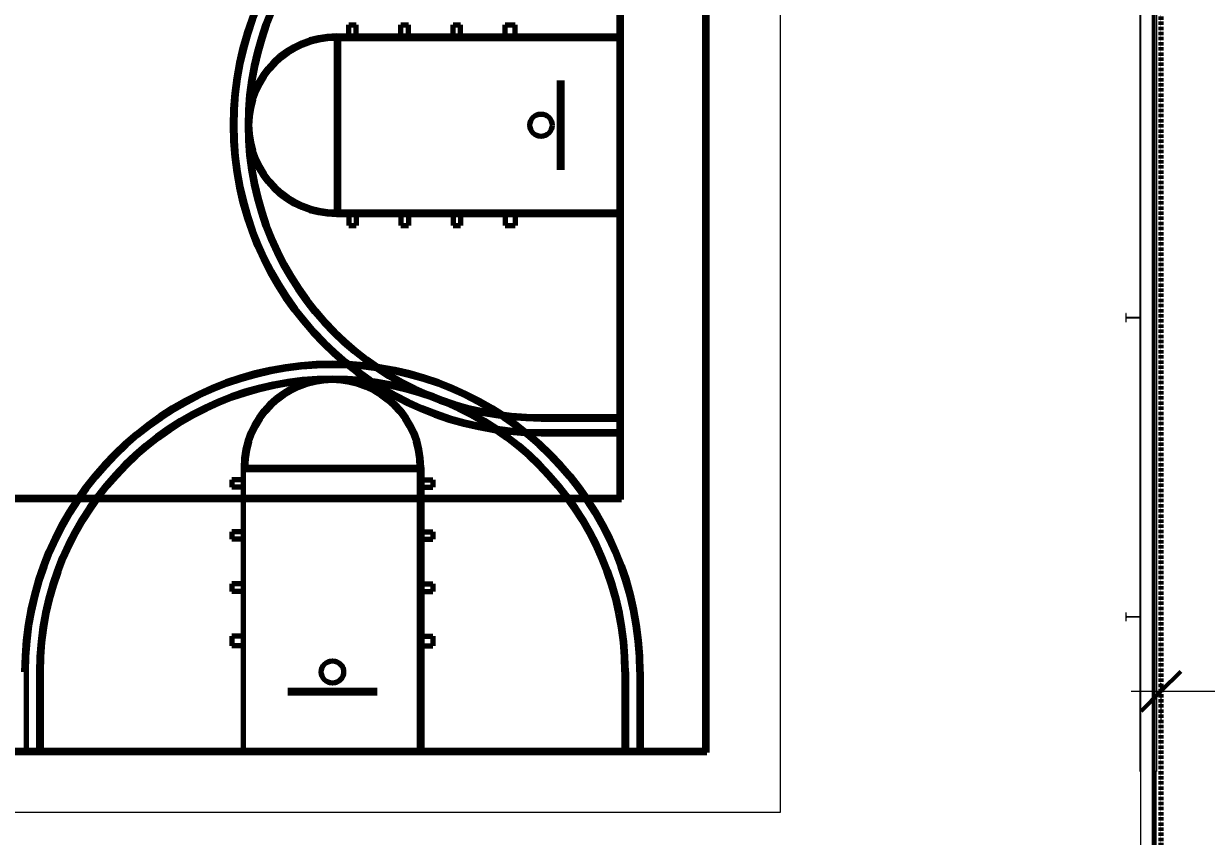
# Model space of a CAD drawing. Header units: inches. Extents: x 20001 to 27263, y -26025 to -18997.
# Drawn here: x 25370 to 26324, y -22286 to -21630 of the extents above; entities that cross this region are included whole.
import ezdxf

# ---------------------------------------------------------------- set-up
doc = ezdxf.new("R2010")
doc.units = ezdxf.units.IN
doc.header["$MEASUREMENT"] = 0
doc.linetypes.add('Hidden', pattern=[0.28125, 0.1875, -0.09375])
for name, color, linetype, lineweight in [('A-ANNO-DIMS', 211, 'Continuous', 9), ('A-ANNO-DIMS-256', 211, 'Continuous', 9), ('A-FLOR', 192, 'Continuous', 13), ('A-FLOR-OTLN', 90, 'Continuous', 70), ('A-PROP-SBCK', 71, 'Hidden', 70), ('A-WALL', 113, 'Continuous', 13), ('A-WALL-PATT', 111, 'Continuous', 25), ('S-BEAM', 12, 'Continuous', 13), ('S-COLS', 52, 'Continuous', 13)]:
    doc.layers.add(name, color=color, linetype=linetype, lineweight=lineweight)
doc.styles.add('Arial_B', font='arialbd.ttf', dxfattribs={"height": 24.354149})
doc.dimstyles.new('OD_Dimension_1', dxfattribs={"dimscale": 12, "dimtxt": 24, "dimasz": 2.666667, "dimexe": 2, "dimexo": 1.333333, "dimgap": 1.333333, "dimtad": 1, "dimdec": 3, "dimrnd": 0.125, "dimzin": 1, "dimdsep": 46, "dimlunit": 4, "dimtxsty": 'Arial_B', "dimblk1": 'OBLIQUE', "dimblk2": 'OBLIQUE', "dimsah": 1, "dimcen": 0.09, "dimdle": 2, "dimazin": 0, "dimtfac": 1, "dimtdec": 4, "dimtix": 1, "dimtmove": 0, "dimatfit": 3, "dimfxl": 1, "dimtvp": 1, "dimtfill": 1, "dimfrac": 2, "dimtolj": 1, "dimtzin": 0, "dimlwd": 13, "dimlwe": 13, "dimarcsym": 2})

# ---------------------------------------------------------------- blocks, each defined once
blk = doc.blocks.new('Girt_Z - 10_D-1236892-Site Plan - Phase 1')
at = {"layer": 'S-BEAM'}
for p, q in [((26271.39, -22359.55), (26271.39, -21135.55)), ((26280.75, -22359.55), (26280.75, -21135.55)), ((26280.82, -22359.55), (26280.82, -21135.55)), ((26281.39, -21135.55), (26281.39, -22359.55))]:
    blk.add_line(p, q, dxfattribs=at)
blk = doc.blocks.new('DIMBLOCK50-Site Plan - Phase 1')
at = {"layer": 'A-ANNO-DIMS-256', "lineweight": 50}
for p, q in [((26287.52, -22168.88), (26303.52, -22152.88)), ((27007.52, -22168.88), (27023.52, -22152.88)), ((26287.52, -22168.88), (26271.52, -22184.88)), ((27007.52, -22168.88), (26991.52, -22184.88))]:
    blk.add_line(p, q, dxfattribs=at)
at = {"layer": 'A-ANNO-DIMS-256', "lineweight": 13}
for p, q in [((26287.52, -22162.25), (26287.52, -22192.88)), ((26287.52, -22168.88), (26287.52, -22162.25)), ((27007.52, -22162.25), (27007.52, -22192.88)), ((27007.52, -22168.88), (27007.52, -22162.25)), ((26263.52, -22168.88), (27031.52, -22168.88))]:
    blk.add_line(p, q, dxfattribs=at)
at = {"layer": 'A-ANNO-DIMS-256', "color": 0, "lineweight": 13, "attachment_point": 1, "line_spacing_factor": 0.938532, "style": 'Arial_B', "bg_fill": 3, "box_fill_scale": 1.25, "bg_fill_color": 0, "bg_fill_transparency": 0}
for s, insert, char_height, width in [('60\' - 0"', (26593.61, -22121.67), 24.354, 129.3714), ('(UNLIMITED AREA SETBACK)', (26412.47, -22191.76), 24.3541, 564.1143)]:
    blk.add_mtext(s, dxfattribs=dict(at, insert=insert, char_height=char_height, width=width))
blk = doc.blocks.new('_Oblique')
at = {"color": 0, "linetype": 'ByBlock', "lineweight": -2}
blk.add_line((-0.5, -0.5), (0.5, 0.5), dxfattribs=at)
blk = doc.blocks.new('DIMBLOCK82-Site Plan - Phase 1')
at = {"layer": 'A-ANNO-DIMS-256', "lineweight": 50}
for p, q in [((27238.96, -21124.3), (27222.96, -21108.3)), ((27238.96, -21124.3), (27254.96, -21140.3)), ((27238.96, -22798.8), (27222.96, -22782.8)), ((27238.96, -22798.8), (27254.96, -22814.8))]:
    blk.add_line(p, q, dxfattribs=at)
at = {"layer": 'A-ANNO-DIMS-256', "lineweight": 13}
for p, q in [((26293.27, -21124.3), (27262.96, -21124.3)), ((27238.96, -21124.3), (26293.27, -21124.3)), ((27238.96, -22822.8), (27238.96, -21124.3)), ((26300.89, -22798.8), (27262.96, -22798.8)), ((27238.96, -22798.8), (26300.89, -22798.8))]:
    blk.add_line(p, q, dxfattribs=at)
at = {"layer": 'A-ANNO-DIMS-256', "color": 0, "lineweight": 13, "insert": (27191.75, -22052.03), "char_height": 24.3541, "width": 217.1429, "attachment_point": 1, "rotation": 90, "line_spacing_factor": 0.938532, "style": 'Arial_B', "bg_fill": 3, "box_fill_scale": 1.25, "bg_fill_color": 0, "bg_fill_transparency": 0}
blk.add_mtext('139\' - 6 1/2"', dxfattribs=at)

msp = doc.modelspace()

# ---------------------------------------------------------------- hatches: boundary and pattern name
at = {"layer": 'A-WALL-PATT', "lineweight": 9}
h = msp.add_hatch(dxfattribs=at)
h.set_pattern_fill('FP_13', color=256, style=0, pattern_type=2)
h.set_pattern_definition([(0, (0, 0), (0, 32), []), (90, (0, 0), (-32, 2e-15), [])])
h.paths.add_polyline_path([(26281.3902, -22233.6778), (26282.3902, -22233.6778), (26282.3902, -21124.3028), (26281.3902, -21124.3028), (26281.3902, -22232.9278)], flags=0)
at = {"layer": 'S-COLS', "lineweight": 9}
h = msp.add_hatch(dxfattribs=at)
h.set_pattern_fill('FP_8', color=256, style=0, pattern_type=2)
h.set_pattern_definition([(45, (0, 0), (-25.342707, 25.342707), []), (45, (0, 38.4), (-25.342707, 25.342707), [])])
h.paths.add_polyline_path([(26271.0102, -22112.0478), (26271.3902, -22112.0478), (26271.3902, -22105.5578), (26271.0102, -22105.5578), (26271.0102, -22108.0053), (26270.8103, -22108.4879), (26270.3277, -22108.6878), (26260.2527, -22108.6878), (26259.7701, -22108.4879), (26259.5702, -22108.0053), (26259.5702, -22105.5578), (26259.1902, -22105.5578), (26259.1902, -22112.0478), (26259.5702, -22112.0478), (26259.5702, -22109.6003), (26259.7701, -22109.1177), (26260.2527, -22108.9178), (26270.3277, -22108.9178), (26270.8103, -22109.1177), (26271.0102, -22109.6003)], flags=0)

# ---------------------------------------------------------------- linework, layer by layer
at = {"layer": 'A-FLOR'}
for p, q in [((25980.8277, -22266.3028), (25980.8277, -21385.1953)), ((24594.8559, -22266.3028), (25980.8277, -22266.3028))]:
    msp.add_line(p, q, dxfattribs=at)
at = {"layer": 'A-FLOR-OTLN'}
for p, q in [((25919.3902, -21208.3028), (25919.3902, -22216.3028)), ((25921.3902, -21206.3028), (25921.3902, -22218.3028)), ((25852.6117, -22014.3028), (25852.6117, -21410.3028)), ((25850.6117, -22012.3028), (25850.6117, -21412.3028)), ((25632.6117, -21631.3028), (25638.6117, -21631.3028)), ((25632.6117, -21640.3028), (25632.6117, -21631.3028)), ((25638.6117, -21640.3028), (25638.6117, -21631.3028)), ((25674.6117, -21631.3028), (25680.6117, -21631.3028)), ((25674.6117, -21640.3028), (25674.6117, -21631.3028)), ((25680.6117, -21640.3028), (25680.6117, -21631.3028)), ((25716.6117, -21631.3028), (25722.6117, -21631.3028)), ((25716.6117, -21640.3028), (25716.6117, -21631.3028)), ((25722.6117, -21640.3028), (25722.6117, -21631.3028)), ((25758.6117, -21631.3028), (25766.6117, -21631.3028)), ((25758.6117, -21640.3028), (25758.6117, -21631.3028)), ((25766.6117, -21640.3028), (25766.6117, -21631.3028)), ((25622.6117, -21640.3028), (25850.6117, -21640.3028)), ((25622.6117, -21782.3028), (25622.6117, -21642.3028)), ((25624.6117, -21782.3028), (25624.6117, -21642.3028)), ((25624.6117, -21642.3028), (25850.6117, -21642.3028)), ((25802.6117, -21748.3028), (25802.6117, -21676.3028)), ((25804.6117, -21748.3028), (25804.6117, -21676.3028)), ((25624.6117, -21782.3028), (25850.6117, -21782.3028)), ((25622.6117, -21784.3028), (25850.6117, -21784.3028)), ((25632.6117, -21784.3028), (25632.6117, -21793.3028)), ((25638.6117, -21784.3028), (25638.6117, -21793.3028)), ((25674.6117, -21784.3028), (25674.6117, -21793.3028)), ((25680.6117, -21784.3028), (25680.6117, -21793.3028)), ((25716.6117, -21784.3028), (25716.6117, -21793.3028)), ((25722.6117, -21784.3028), (25722.6117, -21793.3028)), ((25758.6117, -21784.3028), (25758.6117, -21793.3028)), ((25766.6117, -21784.3028), (25766.6117, -21793.3028)), ((25632.6117, -21793.3028), (25638.6117, -21793.3028)), ((25674.6117, -21793.3028), (25680.6117, -21793.3028)), ((25716.6117, -21793.3028), (25722.6117, -21793.3028)), ((25758.6117, -21793.3028), (25766.6117, -21793.3028)), ((25787.6117, -21947.3028), (25850.6117, -21947.3028)), ((25787.6117, -21949.3028), (25850.6117, -21949.3028)), ((25787.6117, -21959.3028), (25850.6117, -21959.3028)), ((25787.6117, -21961.3028), (25850.6117, -21961.3028)), ((25547.3902, -21988.3028), (25547.3902, -22216.3028)), ((25689.3902, -21988.3028), (25549.3902, -21988.3028)), ((25689.3902, -21990.3028), (25549.3902, -21990.3028)), ((25689.3902, -21990.3028), (25689.3902, -22216.3028)), ((25691.3902, -21988.3028), (25691.3902, -22216.3028)), ((25538.3902, -21998.3028), (25538.3902, -22004.3028)), ((25547.3902, -21998.3028), (25538.3902, -21998.3028)), ((25691.3902, -21998.3028), (25700.3902, -21998.3028)), ((25700.3902, -21998.3028), (25700.3902, -22004.3028)), ((25547.3902, -22004.3028), (25538.3902, -22004.3028)), ((25691.3902, -22004.3028), (25700.3902, -22004.3028)), ((24720.6117, -22014.3028), (25852.6117, -22014.3028)), ((24722.6117, -22012.3028), (25850.6117, -22012.3028)), ((25538.3902, -22040.3028), (25538.3902, -22046.3028)), ((25547.3902, -22040.3028), (25538.3902, -22040.3028)), ((25691.3902, -22040.3028), (25700.3902, -22040.3028)), ((25700.3902, -22040.3028), (25700.3902, -22046.3028)), ((25547.3902, -22046.3028), (25538.3902, -22046.3028)), ((25691.3902, -22046.3028), (25700.3902, -22046.3028)), ((25538.3902, -22082.3028), (25538.3902, -22088.3028)), ((25547.3902, -22082.3028), (25538.3902, -22082.3028)), ((25691.3902, -22082.3028), (25700.3902, -22082.3028)), ((25700.3902, -22082.3028), (25700.3902, -22088.3028)), ((25547.3902, -22088.3028), (25538.3902, -22088.3028)), ((25691.3902, -22088.3028), (25700.3902, -22088.3028)), ((25538.3902, -22124.3028), (25538.3902, -22132.3028)), ((25547.3902, -22124.3028), (25538.3902, -22124.3028)), ((25691.3902, -22124.3028), (25700.3902, -22124.3028)), ((25700.3902, -22124.3028), (25700.3902, -22132.3028)), ((25547.3902, -22132.3028), (25538.3902, -22132.3028)), ((25691.3902, -22132.3028), (25700.3902, -22132.3028)), ((25372.3902, -22153.3028), (25372.3902, -22216.3028)), ((25382.3902, -22153.3028), (25382.3902, -22216.3028)), ((25384.3902, -22153.3028), (25384.3902, -22216.3028)), ((25854.3902, -22153.3028), (25854.3902, -22216.3028)), ((25856.3902, -22153.3028), (25856.3902, -22216.3028)), ((25866.3902, -22153.3028), (25866.3902, -22216.3028)), ((25868.3902, -22153.3028), (25868.3902, -22216.3028)), ((25655.3902, -22168.3028), (25583.3902, -22168.3028)), ((25655.3902, -22170.3028), (25583.3902, -22170.3028)), ((24651.8331, -22218.3028), (25921.3902, -22218.3028)), ((24653.8331, -22216.3028), (25919.3902, -22216.3028))]:
    msp.add_line(p, q, dxfattribs=at)
for centre in [(25787.6117, -21712.3028), (25619.3902, -22153.3028)]:
    msp.add_circle(centre, 9, dxfattribs=at)
for centre, radius, start, end in [((25787.6117, -21712.3028), 249, 90, 180), ((25787.6117, -21712.3028), 247, 90, 180), ((25787.6117, -21712.3028), 237, 90, 180), ((25787.6117, -21712.3028), 235, 90, 180), ((25622.6117, -21712.3028), 72, 90, 270), ((25622.6117, -21712.3028), 70, 90, 270), ((25787.6117, -21712.3028), 249, 180, 270), ((25787.6117, -21712.3028), 247, 180, 270), ((25787.6117, -21712.3028), 237, 180, 270), ((25787.6117, -21712.3028), 235, 180, 270), ((25619.3902, -22153.3028), 249, 90, 180), ((25619.3902, -22153.3028), 247, 90, 180), ((25619.3902, -22153.3028), 249, 0, 90), ((25619.3902, -22153.3028), 247, 0, 90), ((25619.3902, -22153.3028), 237, 90, 180), ((25619.3902, -21988.3028), 72, 0, 180), ((25619.3902, -22153.3028), 237, 0, 90), ((25619.3902, -22153.3028), 235, 90, 180), ((25619.3902, -21988.3028), 70, 360, 180), ((25619.3902, -22153.3028), 235, 0, 90)]:
    msp.add_arc(centre, radius, start, end, dxfattribs=at)
at = {"layer": 'A-PROP-SBCK'}
msp.add_line((26287.5152, -19438.1806), (26287.5152, -25779.8643), dxfattribs=at)
at = {"layer": 'A-WALL', "lineweight": 9}
msp.add_line((26282.3902, -22233.6778), (26282.3902, -21123.3028), dxfattribs=at)
at = {"layer": 'A-WALL', "lineweight": 25}
for p, q in [((26283.8902, -22233.6778), (26283.8902, -21121.8028)), ((26270.6402, -21135.0528), (26270.6402, -22233.6778)), ((26270.6402, -22233.6778), (26271.3902, -22233.6778)), ((26281.3902, -22233.6778), (26283.8902, -22233.6778)), ((26281.8902, -22233.7403), (26281.8902, -22372.2403)), ((26283.465, -22233.7403), (26281.8902, -22233.7403)), ((26283.465, -22372.2403), (26283.465, -22233.7403))]:
    msp.add_line(p, q, dxfattribs=at)
at = {"layer": 'S-COLS', "lineweight": 15}
for p, q in [((26259.5702, -21864.3078), (26259.1902, -21864.3078)), ((26259.1902, -21864.3078), (26259.1902, -21870.7978)), ((26259.5702, -21866.7553), (26259.5702, -21864.3078)), ((26259.5702, -21870.7978), (26259.5702, -21868.3503)), ((26270.3277, -21867.4378), (26260.2527, -21867.4378)), ((26260.2527, -21867.6678), (26270.3277, -21867.6678)), ((26271.3902, -21864.3078), (26271.0102, -21864.3078)), ((26271.0102, -21864.3078), (26271.0102, -21866.7553)), ((26271.0102, -21868.3503), (26271.0102, -21870.7978)), ((26259.1902, -21870.7978), (26259.5702, -21870.7978)), ((26271.0102, -21870.7978), (26271.3902, -21870.7978)), ((26259.5702, -22105.5578), (26259.1902, -22105.5578)), ((26259.1902, -22105.5578), (26259.1902, -22112.0478)), ((26259.5702, -22108.0053), (26259.5702, -22105.5578)), ((26271.3902, -22105.5578), (26271.0102, -22105.5578)), ((26271.0102, -22105.5578), (26271.0102, -22108.0053)), ((26259.1902, -22112.0478), (26259.5702, -22112.0478)), ((26259.5702, -22112.0478), (26259.5702, -22109.6003)), ((26270.3277, -22108.6878), (26260.2527, -22108.6878)), ((26260.2527, -22108.9178), (26270.3277, -22108.9178)), ((26271.0102, -22109.6003), (26271.0102, -22112.0478)), ((26271.0102, -22112.0478), (26271.3902, -22112.0478))]:
    msp.add_line(p, q, dxfattribs=at)
for centre, start, end in [((26260.2527, -21866.7553), 180, 270), ((26260.2527, -21868.3503), 90, 180), ((26270.3277, -21866.7553), 270, 0), ((26270.3277, -21868.3503), 0, 90), ((26260.2527, -22108.0053), 180, 270), ((26260.2527, -22109.6003), 90, 180), ((26270.3277, -22108.0053), 270, 0), ((26270.3277, -22109.6003), 0, 90)]:
    msp.add_arc(centre, 0.6825, start, end, dxfattribs=at)

# ---------------------------------------------------------------- block references
at = {"layer": 'S-BEAM'}
msp.add_blockref('Girt_Z - 10_D-1236892-Site Plan - Phase 1', (0, 0), dxfattribs=at)

# ---------------------------------------------------------------- next in the draw order: dimensions: what is measured, and where the dimension line sits
at = {"layer": 'A-ANNO-DIMS', "lineweight": 13}
dim = msp.add_linear_dim(base=(27007.5152, -22168.8775), p1=(26287.5152, -22146.2501), p2=(27007.5152, -22146.2501), text='<>\\X(UNLIMITED AREA SETBACK)', dimstyle='OD_Dimension_1', override={"dimpost": '<>', "dimfxl": 720}, dxfattribs=at)
dim.commit()
dim.dimension.update_dxf_attribs({"geometry": 'DIMBLOCK50-Site Plan - Phase 1', "text_midpoint": (26647.5152, -22168.8775)})

# ---------------------------------------------------------------- next in the draw order: dimensions: what is measured, and where the dimension line sits
dim = msp.add_linear_dim(base=(27238.9628, -21124.3028), p1=(26284.8902, -22798.8028), p2=(26277.2652, -21124.3028), angle=90, dimstyle='OD_Dimension_1', override={"dimpost": '<>', "dimfxl": 1674.517361}, dxfattribs=at)
dim.commit()
dim.dimension.update_dxf_attribs({"geometry": 'DIMBLOCK82-Site Plan - Phase 1', "text_midpoint": (27210.3621, -21961.5528)})

doc.saveas('drawing.dxf')
